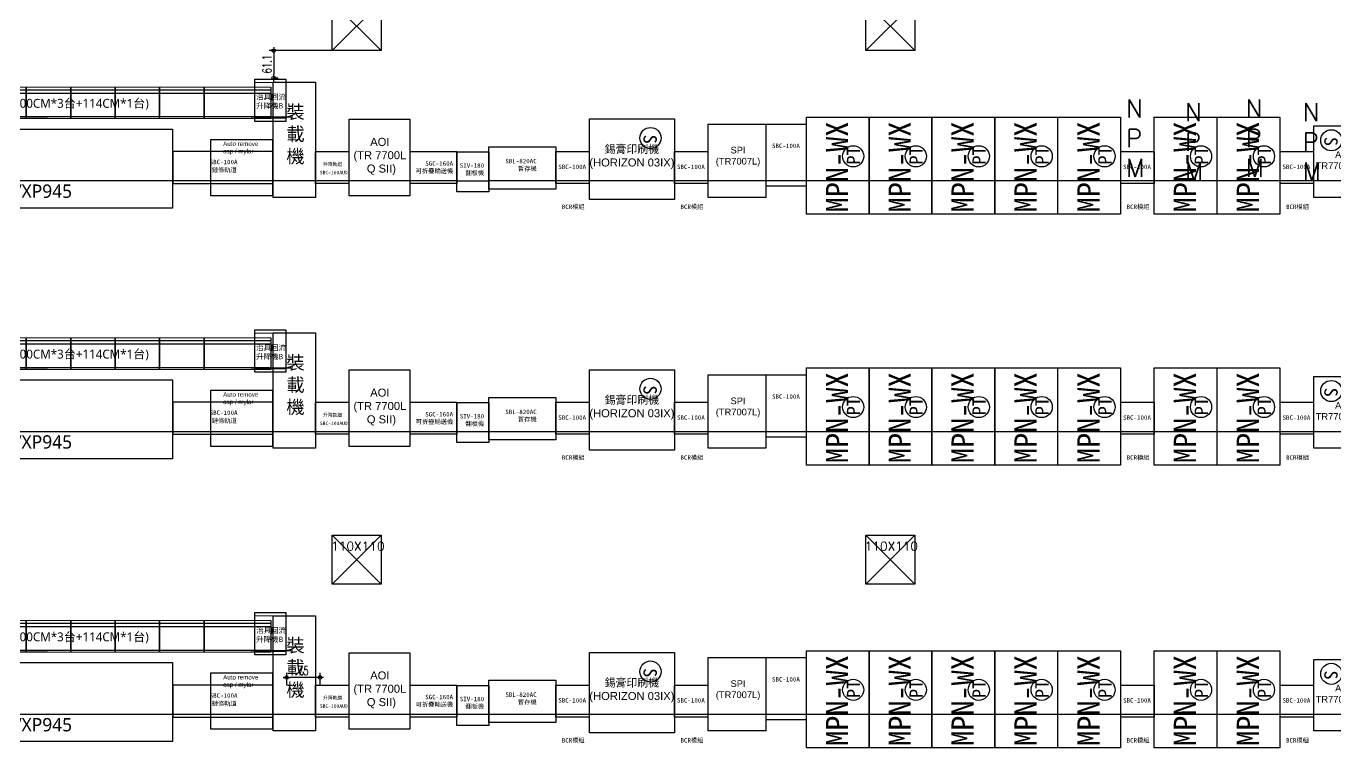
# Model space of a CAD drawing. Extents: x -80 to 56020, y 18240 to 42185.
# Drawn here: x 4856 to 7800, y 21577 to 23200 of the extents above; entities that cross this region are included whole.
import ezdxf
from ezdxf.enums import TextEntityAlignment as Align

# ---------------------------------------------------------------- set-up
doc = ezdxf.new("R2010")
doc.units = 0
doc.header["$LTSCALE"] = 200
doc.linetypes.add('CENTER2', pattern=[1.125, 0.75, -0.125, 0.125, -0.125])
doc.linetypes.add('HIDDEN', pattern=[0.3, 0.2, -0.1])
for name, color, linetype in [('003线体&大型设备', 7, 'Continuous'), ('006网点层', 21, 'Continuous'), ('air and power', 7, 'Continuous'), ('SMT Line', 5, 'Continuous'), ('XFAB-L20$0$COL', 1, 'Continuous'), ('才腹', 6, 'Continuous'), ('緯穎生產設備', 7, 'Continuous')]:
    doc.layers.add(name, color=color, linetype=linetype)
doc.layers.add('005电力', color=1, linetype='CENTER2', lineweight=13)
doc.layers.get('005电力').off()
doc.styles.add('C1', font='SIMPLEX.shx', dxfattribs={"bigfont": 'CHINESET.shx'})
doc.styles.add('CCAD', font='TXT', dxfattribs={"bigfont": 'CCAD'})
doc.styles.add('DIM', font='simplex.shx', dxfattribs={"bigfont": 'chineset.shx'})
doc.styles.add('SIMPLEX', font='SIMPLEX.shx', dxfattribs={"width": 0.7})
doc.styles.add('SIMSUN', font='SimSun.ttf')
doc.styles.get("Standard").update_dxf_attribs({"font": 'txt.shx', "bigfont": 'chineset.shx'})
doc.styles.add('XFAB-L20$0$CHINA', font='simplex.shx', dxfattribs={"width": 0.75, "bigfont": 'chineset.shx'})
doc.dimstyles.new('CIRM', dxfattribs={"dimtxt": 20, "dimasz": 8, "dimexe": 10, "dimexo": 0, "dimgap": 5, "dimtad": 1, "dimdsep": 46, "dimtxsty": 'SIMPLEX', "dimblk": 'CIR', "dimcen": 10, "dimdle": 10, "dimclrt": 2, "dimazin": 0, "dimtfac": 1, "dimtix": 1, "dimtmove": 2, "dimatfit": 3, "dimldrblk": 'CIR', "dimfxl": 1, "dimtolj": 1, "dimarcsym": 0})

# ---------------------------------------------------------------- blocks, each defined once
blk = doc.blocks.new('XFAB-L20$0$C-110x110')
at = {"layer": 'Defpoints'}
for p, q in [((55, -55), (-55, 55)), ((-55, -55), (55, 55))]:
    blk.add_line(p, q, dxfattribs=at)
at = {"layer": 'XFAB-L20$0$COL'}
blk.add_lwpolyline([(-55, 55), (55, 55), (55, -55), (-55, -55)], close=True, dxfattribs=at)
at = {"layer": 'Defpoints', "style": 'XFAB-L20$0$CHINA'}
blk.add_text('110X110', height=20, dxfattribs=at).set_placement((-57.4, 30.5), align=Align.MIDDLE_LEFT)
blk = doc.blocks.new('三截750軌道')
at = {"color": 6}
blk.add_line((15348.2, 12711.5), (15123.2, 12711.5), dxfattribs=at)
blk.add_lwpolyline([(15123.2, 12705.7), (15348.2, 12705.7), (15348.2, 12777.7), (15123.2, 12777.7)], close=True)
at = {"layer": '003线体&大型设备', "color": 251, "linetype": 'ByBlock', "char_height": 10, "attachment_point": 3, "style": 'SIMSUN'}
for s, insert, width in [('{\\fSimSun|b0|i0|c134|p2;\\C3;SBC-100A}', (15268.8, 12759.3, 53811.9), 72.349), ('{\\fSimSun|b0|i0|c134|p2;鏈條軌道}', (15267, 12741.3, 52513.9), 72.364)]:
    blk.add_mtext(s, dxfattribs=dict(at, insert=insert, width=width))
blk = doc.blocks.new('回焊爐 VXP945')
at = {"color": 6}
blk.add_line((14206.8, 12128.4), (13427.8, 12128.4), dxfattribs=at)
blk.add_lwpolyline([(13427.8, 12245), (14206.8, 12245), (14206.8, 12067.4), (13427.8, 12067.4)], close=True)
at = {"insert": (13710.8, 12120.5, 41689.4), "char_height": 12, "width": 274.852, "attachment_point": 1, "style": 'C1'}
blk.add_mtext('{\\fMicrosoft JhengHei|b0|i0|c136|p34;\\H2.5x;\\C251;回焊爐 VXP945}', dxfattribs=at)
blk = doc.blocks.new('SBC-100AUD')
at = {"color": 6}
blk.add_line((14263.1, 12469.5, -10064.2), (14188.1, 12469.5, -10064.2), dxfattribs=at)
at = {"elevation": -10064.2}
blk.add_lwpolyline([(14188.1, 12535.7), (14263.1, 12535.7), (14263.1, 12463.7), (14188.1, 12463.7)], close=True, dxfattribs=at)
at = {"color": 251}
blk.add_text('升降軌道', height=8, dxfattribs=at).set_placement((14204.9, 12502.5, 53914.7))
at = {"layer": '003线体&大型设备', "color": 3, "style": 'SIMSUN'}
blk.add_text('SBC-100AUD', height=8, rotation=360, dxfattribs=at).set_placement((14197.6, 12484.4, 53916.1))
blk = doc.blocks.new('TR7700LQ SⅡ')
at = {"color": 6}
blk.add_line((14629.3, 12415.4), (14492.8, 12415.4), dxfattribs=at)
blk.add_lwpolyline([(14492.8, 12554.4), (14629.3, 12554.4), (14629.3, 12382.4), (14492.8, 12382.4)], close=True)
at = {"color": 3, "insert": (14462.4, 12512.4), "char_height": 18, "attachment_point": 1, "style": 'DIM'}
blk.add_mtext_dynamic_manual_height_columns('\\pxqc;{\\fArial|b0|i0|c0|p34;\\C251;AOI\\P(TR 7700L\\P Q SII)}', width=198.788, gutter_width=150, heights=[0], dxfattribs=at)
blk = doc.blocks.new('SGC-160A')
at = {"color": 6}
blk.add_line((14696.9, 12502.8), (14591.9, 12502.8), dxfattribs=at)
blk.add_lwpolyline([(14591.9, 12569), (14696.9, 12569), (14696.9, 12497), (14591.9, 12497)], close=True)
at = {"layer": '003线体&大型设备', "color": 251, "linetype": 'ByBlock', "insert": (14688.7, 12519.3, 51757.8), "char_height": 10, "width": 85.136, "attachment_point": 9, "style": 'SIMSUN'}
blk.add_mtext('{\\W1.86014; }{\\fSimSun|b0|i0|c134|p2;\\C3;SGC-160A\\C251;\\P\\C3;可折疊輸送機}', dxfattribs=at)
blk = doc.blocks.new('SIV-180')
at = {"color": 6}
blk.add_line((14644.8, 12447.4), (14573.3, 12447.4), dxfattribs=at)
blk.add_lwpolyline([(14573.3, 12512.9), (14644.8, 12512.9), (14644.8, 12422.9), (14573.3, 12422.9)], close=True)
at = {"layer": '003线体&大型设备', "color": 251, "linetype": 'ByBlock', "insert": (14634.4, 12459.5, 52194.3), "char_height": 10, "width": 72.349, "attachment_point": 9, "style": 'SIMSUN'}
blk.add_mtext('{\\fSimSun|b0|i0|c134|p2;\\C3;SIV-180\\P翻板機}', dxfattribs=at)
blk = doc.blocks.new('SBL-820AC')
at = {"color": 6}
blk.add_line((14978, 13219.2), (14828, 13219.2), dxfattribs=at)
blk.add_lwpolyline([(14828, 13296.2), (14978, 13296.2), (14978, 13201.2), (14828, 13201.2)], close=True)
at = {"layer": '003线体&大型设备', "color": 251, "linetype": 'ByBlock', "insert": (14935.2, 13241.1, 52484.7), "char_height": 10, "width": 72.349, "attachment_point": 9, "style": 'SIMSUN'}
blk.add_mtext('{\\fSimSun|b0|i0|c134|p2;\\C3;SBL-820AC\\P暫存機}', dxfattribs=at)
blk = doc.blocks.new('SBC-100A')
at = {"color": 6}
blk.add_line((11219, 12469.5, -10064.2), (11144, 12469.5, -10064.2), dxfattribs=at)
at = {"elevation": -10064.2}
blk.add_lwpolyline([(11144, 12535.7), (11219, 12535.7), (11219, 12463.7), (11144, 12463.7)], close=True, dxfattribs=at)
at = {"layer": '003线体&大型设备', "color": 251, "linetype": 'ByBlock', "char_height": 10, "width": 72.349, "attachment_point": 9, "style": 'SIMSUN'}
for s, insert in [('{\\fSimSun|b0|i0|c134|p2;\\C3;SBC-100A}', (11211.9, 12496.2, -20656.3)), ('{{\\C3;BCR模組}}', (11208.7, 12405.4, -20656.3))]:
    blk.add_mtext(s, dxfattribs=dict(at, insert=insert))
blk = doc.blocks.new('SFCS')
at = {"layer": 'air and power', "color": 0}
blk.add_circle((64056.5, -177356.3, 0), 23.8, dxfattribs=at)
at = {"layer": 'air and power', "color": 0, "insert": (64048.9, -177342, 0), "char_height": 30, "width": 153.239, "attachment_point": 1, "style": 'SIMSUN'}
blk.add_mtext('S', dxfattribs=at)
blk = doc.blocks.new('錫膏印刷機')
at = {"color": 6}
blk.add_line((12288.5, 12679.8), (12097.5, 12679.8), dxfattribs=at)
blk.add_lwpolyline([(12097.5, 12819.3), (12288.5, 12819.3), (12288.5, 12638.3), (12097.5, 12638.3)], close=True)
at = {"layer": '006网点层', "color": 251, "linetype": 'ByBlock', "lineweight": 9, "rotation": 270}
blk.add_blockref('SFCS', (189591, 76832.9, -39979.1), dxfattribs=at)
at = {"color": 2, "true_color": 0xf1eb1f, "insert": (12091.5, 12760.5, -39979.1), "char_height": 18, "attachment_point": 1, "style": 'DIM'}
blk.add_mtext_dynamic_manual_height_columns('\\pxqc;{\\fMicrosoft JhengHei|b0|i0|c136|p34;\\C251;錫膏印刷機\\fArial|b0|i0|c0|p34;\\P(HORIZON 03IX)}', width=202.768, gutter_width=150, heights=[79.8], dxfattribs=at)
blk = doc.blocks.new('SPI')
at = {"color": 6}
blk.add_line((11991.9, 12608.9), (11861.9, 12608.9), dxfattribs=at)
blk.add_lwpolyline([(11861.9, 12736.9), (11991.9, 12736.9), (11991.9, 12571.9), (11861.9, 12571.9)], close=True)
at = {"color": 2, "true_color": 0xf1eb1f, "insert": (11871, 12685.9), "char_height": 15, "attachment_point": 1, "style": 'DIM'}
blk.add_mtext_dynamic_manual_height_columns('\\pxqc;{\\fArial|b0|i0|c0|p34;\\C251;SPI\\P(TR7007L)}', width=116.167, gutter_width=150, heights=[0], dxfattribs=at)
blk = doc.blocks.new('側插機')
at = {"color": 6}
blk.add_line((15712, 12560), (15622, 12560), dxfattribs=at)
blk.add_lwpolyline([(15622, 12688), (15712, 12688), (15712, 12548), (15622, 12548)], close=True)
at = {"layer": '003线体&大型设备', "color": 251, "linetype": 'ByBlock', "insert": (15697.7, 12634, 51427.7), "char_height": 10, "width": 72.349, "attachment_point": 9, "style": 'SIMSUN'}
blk.add_mtext('{\\fSimSun|b0|i0|c134|p2;\\C3;SBC-100A}', dxfattribs=at)
blk = doc.blocks.new('PT200')
at = {"layer": 'air and power', "color": 0}
blk.add_circle((103287.5, -165340.3, 0), 23.8, dxfattribs=at)
at = {"layer": 'air and power', "color": 0, "insert": (103269, -165326, 0), "char_height": 30, "width": 153.239, "attachment_point": 1, "style": 'SIMSUN'}
blk.add_mtext('PT', dxfattribs=at)
blk = doc.blocks.new('NPM-W2')
at = {"color": 6}
blk.add_line((12029.1, 12412.5), (11888.1, 12412.5), dxfattribs=at)
blk.add_lwpolyline([(11888.1, 12556), (12029.1, 12556), (12029.1, 12337.6), (11888.1, 12337.6)], close=True)
at = {"layer": '006网点层', "color": 251, "linetype": 'ByBlock', "lineweight": 9, "rotation": 90}
blk.add_blockref('PT200', (-153347, -90819.5, -10461.7), dxfattribs=at)
at = {"layer": '003线体&大型设备', "color": 251, "linetype": 'ByBlock', "insert": (11931.9, 12341.9, -10458.8), "char_height": 50, "width": 231.858, "attachment_point": 1, "rotation": 90, "style": 'SIMSUN'}
blk.add_mtext('{\\fSimSun|b0|i0|c134|p2;MPN-WX}', dxfattribs=at)
blk = doc.blocks.new('AOI')
at = {"color": 6}
blk.add_line((12923.4, 12377.7), (12793.4, 12377.7), dxfattribs=at)
blk.add_lwpolyline([(12793.4, 12501.7), (12923.4, 12501.7), (12923.4, 12340.7), (12793.4, 12340.7)], close=True)
at = {"layer": '006网点层', "color": 251, "linetype": 'ByBlock', "lineweight": 9, "rotation": 270}
blk.add_blockref('SFCS', (190189.4, 76525.7, 50218), dxfattribs=at)
at = {"color": 3, "insert": (12783, 12444.5), "char_height": 15, "attachment_point": 1, "style": 'DIM'}
blk.add_mtext_dynamic_manual_height_columns('\\pxqc;{\\fArial|b0|i0|c0|p34;\\C251;AOI\\PTR7700L SIII}', width=153.394, gutter_width=150, heights=[0], dxfattribs=at)
blk = doc.blocks.new('裝載機-NEW')
at = {"color": 6}
blk.add_line((13554.1, 11050), (13458.8, 11050), dxfattribs=at)
blk.add_lwpolyline([(13458.8, 11272.2), (13554.1, 11272.2), (13554.1, 11013.2), (13458.8, 11013.2)], close=True)
at = {"layer": '003线体&大型设备', "color": 6, "insert": (13489, 11220.6, 46584.9), "char_height": 30, "attachment_point": 1, "style": 'C1'}
blk.add_mtext_dynamic_manual_height_columns('\\pxsm1;{\\fMicrosoft JhengHei|b0|i0|c136|p34;裝載機}', width=43.926, gutter_width=1069.2, heights=[150.6], dxfattribs=at)
blk = doc.blocks.new('治具回流 100CM')
at = {"layer": 'air and power', "color": 2, "lineweight": 9}
for p, q in [((238, -109, -926.9), (138, -109, -926.9)), ((238, -180, -926.9), (138, -180, -926.9))]:
    blk.add_line(p, q, dxfattribs=at)
at = {"layer": '才腹', "color": 2}
for p, q in [((138, -180, -926.9), (138, -109, -926.9)), ((138, -115, -926.9), (238, -115, -926.9)), ((238, -109, -926.9), (238, -180, -926.9)), ((238, -123.2, -926.9), (138, -123.2, -926.9))]:
    blk.add_line(p, q, dxfattribs=at)
at = {"layer": '才腹', "color": 6}
blk.add_line((238, -176.2, -926.9), (138, -176.2, -926.9), dxfattribs=at)
blk = doc.blocks.new('150CM')
at = {"layer": 'air and power', "color": 2, "lineweight": 9}
for p, q in [((256, 49, -926.9), (106, 49, -926.9)), ((256, -22, -926.9), (106, -22, -926.9))]:
    blk.add_line(p, q, dxfattribs=at)
at = {"layer": '才腹', "color": 2}
for p, q in [((106, -22, -926.9), (106, 49, -926.9)), ((106, 43, -926.9), (256, 43, -926.9)), ((256, 34.8, -926.9), (106, 34.8, -926.9)), ((256, 49, -926.9), (256, -22, -926.9))]:
    blk.add_line(p, q, dxfattribs=at)
at = {"layer": '才腹', "color": 6}
blk.add_line((256, -18.2, -926.9), (106, -18.2, -926.9), dxfattribs=at)
blk = doc.blocks.new('治具升降機')
at = {"color": 150}
for p, q in [((0, 95), (70, 95)), ((0, 0), (0, 95)), ((70, 95), (70, 0)), ((70, 0), (0, 0))]:
    blk.add_line(p, q, dxfattribs=at)
at = {"color": 6}
blk.add_line((-8.7, 10, -495), (80.7, 10), dxfattribs=at)
at = {"layer": '003线体&大型设备', "color": 150, "linetype": 'ByBlock', "lineweight": 9}
for p, q in [((70, 87.5), (0, 87.5)), ((0, 87.5), (0, 7.5)), ((70, 7.5), (70, 87.5)), ((0, 7.5), (70, 7.5))]:
    blk.add_line(p, q, dxfattribs=at)
blk = doc.blocks.new('RCV')
at = {"color": 251}
for p in [(13008, 11918.6, 51753.6), (14092.1, 11918.6, 52116.6)]:
    blk.add_blockref('治具升降機', p, dxfattribs=at)
at = {"layer": '005电力'}
for name, p in [('治具回流 100CM', (12940, 12104.8, 52680.5)), ('治具回流 100CM', (13040, 12104.8, 52680.5)), ('治具回流 100CM', (13140, 12104.8, 52680.5)), ('治具回流 100CM', (13240, 12104.8, 52680.5)), ('治具回流 100CM', (13340, 12104.8, 52680.5)), ('治具回流 100CM', (13440, 12104.8, 52680.5)), ('治具回流 100CM', (13540, 12104.8, 52680.5)), ('治具回流 100CM', (13640, 12104.8, 52680.5)), ('治具回流 100CM', (13740, 12104.8, 52680.5)), ('150CM', (13872, 11946.8, 52680.5))]:
    blk.add_blockref(name, p, dxfattribs=at)
at = {"layer": '003线体&大型设备', "insert": (13013.4, 11989.8, 51753.6), "char_height": 12, "width": 64.65, "attachment_point": 1, "style": 'C1'}
blk.add_mtext('{\\fMicrosoft JhengHei|b0|i0|c136|p34;\\C3;治具回流升降機A}', dxfattribs=at)
at = {"layer": '003线体&大型设备', "color": 3, "insert": (14095, 11979.6, 51753.6), "char_height": 12, "width": 68.054, "attachment_point": 1, "style": 'C1'}
blk.add_mtext('{\\fMicrosoft JhengHei|b0|i0|c136|p34;治具回流升降機B}', dxfattribs=at)
at = {"layer": '003线体&大型设备', "insert": (13288.1, 11969.2, 54370.1), "char_height": 20, "attachment_point": 1, "style": 'C1'}
blk.add_mtext_dynamic_manual_height_columns('{\\fMicrosoft JhengHei|b0|i0|c136|p34;\\C3;治具回流線(天橋軌道 300CM*3台+114CM*1台)}', width=570.137, gutter_width=1308, heights=[28.3], dxfattribs=at)
blk = doc.blocks.new('A$Cfc5dd81f')
at = {"color": 4}
blk.add_line((2639.8, 219, -10064.152), (2748.262, 219, -10064.152), dxfattribs=at)
at = {"layer": '003线体&大型设备', "color": 2, "linetype": 'ByBlock', "elevation": -10064.152}
blk.add_lwpolyline([(3114.8, 42.6), (3254.8, 42.6), (3254.8, 167.6), (3114.8, 167.6)], close=True, dxfattribs=at)
at = {"color": 1}
for name, p in [('RCV', (-10877.748, -11709.592, -61817.724)), ('NPM-W2', (-7433.034, -12337.578, -10064.152)), ('NPM-W2', (-7292.034, -12337.578, -10064.152)), ('NPM-W2', (-7150.534, -12337.578, -10064.152)), ('NPM-W2', (-7009.034, -12337.578, -10064.152)), ('NPM-W2', (-6867.534, -12337.578, -10064.152)), ('NPM-W2', (-6650.534, -12337.578, -10064.152)), ('NPM-W2', (-6509.034, -12337.578, -10064.152)), ('SPI', (-7627.767, -12534.016, -10064.152)), ('AOI', (-7197.293, -12302.753, -10064.152))]:
    blk.add_blockref(name, p, dxfattribs=at)
at = {"color": 6}
for name, p in [('裝載機-NEW', (-10203.514, -10975.099, -10064.152)), ('TR7700LQ SⅡ', (-11066.209, -12340.522, -10064.152)), ('回焊爐 VXP945', (-11177.504, -12053.454, -10064.152)), ('側插機', (-11257.365, -12485.095, -10064.152)), ('SBL-820AC', (-11086.9, -13144.32, -10064.152)), ('三截750軌道', (-12093.413, -12636.605, -10064.152)), ('SBC-100AUD', (-10836.958, -12394.61)), ('SGC-160A', (-11028.335, -12427.88, -10064.152)), ('SIV-180', (-10904.228, -12372.539, -10064.152))]:
    blk.add_blockref(name, p, dxfattribs=at)
for name, p in [('錫膏印刷機', (-8130.384, -12604.914, -10064.152)), ('SBC-100A', (-7252.358, -12394.61)), ('SBC-100A', (-6985.358, -12394.61)), ('SBC-100A', (-5981.858, -12394.61)), ('SBC-100A', (-5623.358, -12394.61))]:
    blk.add_blockref(name, p)
at = {"color": 2, "true_color": 0xf1eb1f, "insert": (3143.078, 163.678, -15765.365), "char_height": 10, "attachment_point": 1, "style": 'DIM'}
blk.add_mtext_dynamic_manual_height_columns('{\\fArial|b0|i0|c0|p34;Auto remove cap / mylar }', width=81.49534, gutter_width=150, heights=[34.828], dxfattribs=at)
blk = doc.blocks.new('CIR')
at = {"color": 0}
blk.add_line((1, 0), (-1, 0), dxfattribs=at)
at = {"color": 3}
blk.add_circle((0, 0), 0.5, dxfattribs=at)
blk = doc.blocks.new('*D194')
at = {"layer": 'Defpoints', "color": 0, "transparency": 16777216}
for p in [(5442.4, 21735.2), (5442.4, 21718), (5517.4, 21718)]:
    blk.add_point(p, dxfattribs=at)
at = {"layer": '緯穎生產設備', "color": 0, "lineweight": -2, "transparency": 16777216}
for p, q in [((5442.4, 21718), (5442.4, 21745.2)), ((5509.4, 21735.2), (5450.4, 21735.2)), ((5517.4, 21718), (5517.4, 21745.2))]:
    blk.add_line(p, q, dxfattribs=at)
at = {"layer": '緯穎生產設備', "color": 0, "lineweight": -2, "transparency": 16777216, "xscale": 8, "yscale": 8, "zscale": 8, "rotation": 180}
blk.add_blockref('CIR', (5442.4, 21735.2), dxfattribs=at)
at = {"layer": '緯穎生產設備', "color": 0, "lineweight": -2, "transparency": 16777216, "xscale": 8, "yscale": 8, "zscale": 8}
blk.add_blockref('CIR', (5517.4, 21735.2), dxfattribs=at)
at = {"layer": '緯穎生產設備', "color": 2, "transparency": 16777216, "insert": (5479.9, 21750.2), "char_height": 20, "attachment_point": 5, "style": 'SIMPLEX'}
blk.add_mtext('\\A1;75', dxfattribs=at)
blk = doc.blocks.new('*D198')
at = {"layer": 'Defpoints', "color": 0, "transparency": 16777216}
for p in [(5622, 23145), (5413.1, 23083.9, 363), (5413.1, 23083.9)]:
    blk.add_point(p, dxfattribs=at)
at = {"layer": '緯穎生產設備', "color": 0, "lineweight": -2, "transparency": 16777216}
for p, q in [((5622, 23145), (5403.1, 23145)), ((5413.1, 23137), (5413.1, 23091.9)), ((5413.1, 23083.9), (5423.1, 23083.9))]:
    blk.add_line(p, q, dxfattribs=at)
at = {"layer": '緯穎生產設備', "color": 0, "lineweight": -2, "transparency": 16777216, "xscale": 8, "yscale": 8, "zscale": 8}
for p, rotation in [((5413.1, 23145), 90), ((5413.1, 23083.9), 270)]:
    blk.add_blockref('CIR', p, dxfattribs=dict(at, rotation=rotation))
at = {"layer": '緯穎生產設備', "color": 2, "transparency": 16777216, "insert": (5398.1, 23114.5), "char_height": 20, "attachment_point": 5, "rotation": 90, "style": 'SIMPLEX'}
blk.add_mtext('\\A1;61.1', dxfattribs=at)
blk = doc.blocks.new('A$C6cdad05e')
at = {"color": 4}
blk.add_line((2488.8, 219), (2597.262, 219), dxfattribs=at)
at = {"layer": '003线体&大型设备', "color": 2, "linetype": 'ByBlock'}
blk.add_lwpolyline([(2963.8, 42.6), (3103.8, 42.6), (3103.8, 167.6), (2963.8, 167.6)], close=True, dxfattribs=at)
at = {"color": 1}
for name, p in [('RCV', (-11028.748, -11709.592, -51753.572)), ('NPM-W2', (-7584.034, -12337.578)), ('NPM-W2', (-7443.034, -12337.578)), ('NPM-W2', (-7301.534, -12337.578)), ('NPM-W2', (-7160.034, -12337.578)), ('NPM-W2', (-7018.534, -12337.578)), ('NPM-W2', (-6801.534, -12337.578)), ('NPM-W2', (-6660.034, -12337.578)), ('SPI', (-7778.767, -12534.016)), ('AOI', (-7348.293, -12302.753))]:
    blk.add_blockref(name, p, dxfattribs=at)
at = {"color": 6}
for name, p in [('裝載機-NEW', (-10354.514, -10975.099)), ('TR7700LQ SⅡ', (-11217.209, -12340.522)), ('回焊爐 VXP945', (-11328.504, -12053.454)), ('側插機', (-11408.365, -12485.095)), ('SBL-820AC', (-11237.9, -13144.32)), ('三截750軌道', (-12244.413, -12636.605)), ('SBC-100AUD', (-10987.958, -12394.61, 10064.152)), ('SGC-160A', (-11179.335, -12427.88)), ('SIV-180', (-11055.228, -12372.539))]:
    blk.add_blockref(name, p, dxfattribs=at)
for name, p in [('錫膏印刷機', (-8281.384, -12604.914)), ('SBC-100A', (-7403.358, -12394.61, 10064.152)), ('SBC-100A', (-7136.358, -12394.61, 10064.152)), ('SBC-100A', (-6132.858, -12394.61, 10064.152)), ('SBC-100A', (-5774.358, -12394.61, 10064.152))]:
    blk.add_blockref(name, p)
at = {"color": 2, "true_color": 0xf1eb1f, "insert": (2992.078, 163.678, -5701.212), "char_height": 10, "attachment_point": 1, "style": 'DIM'}
blk.add_mtext_dynamic_manual_height_columns('{\\fArial|b0|i0|c0|p34;Auto remove cap / mylar }', width=81.49534, gutter_width=150, heights=[34.828], dxfattribs=at)

msp = doc.modelspace()

# ---------------------------------------------------------------- block references
at = {"layer": 'XFAB-L20$0$COL'}
for p in [(5600, 23200), (6800, 23200), (5600, 22000), (5600, 22000), (6800, 22000), (6800, 22000)]:
    msp.add_blockref('XFAB-L20$0$C-110x110', p, dxfattribs=at)
at = {"layer": '緯穎生產設備', "color": 3}
for name, p in [('A$C6cdad05e', (2307.3, 22776.9)), ('A$Cfc5dd81f', (2156.3, 22212.9, 10064.152)), ('A$C6cdad05e', (2307.3, 21576.9))]:
    msp.add_blockref(name, p, dxfattribs=at)

# ---------------------------------------------------------------- texts
at = {"layer": 'SMT Line', "color": 0, "linetype": 'HIDDEN', "lineweight": 25, "char_height": 40, "attachment_point": 1, "style": 'CCAD'}
for insert in [(7330.554, 23034.85, 10.922), (7462.943, 23026.583, 10.922), (7599.469, 23034.85, 10.922), (7727.722, 23026.583, 10.922)]:
    msp.add_mtext('{\\C7;N\\PP\\PM}', dxfattribs=dict(at, insert=insert))

# ---------------------------------------------------------------- dimensions: what is measured, and where the dimension line sits
at = {"layer": '緯穎生產設備', "color": 3}
dim = msp.add_linear_dim(base=(5413.124, 23083.9), p1=(5622, 23145), p2=(5413.124, 23083.9, 363.018), angle=90, dimstyle='CIRM', dxfattribs=at)
dim.commit()
dim.dimension.update_dxf_attribs({"geometry": '*D198', "text_midpoint": (5398.124, 23114.45)})
dim = msp.add_linear_dim(base=(5442.4, 21735.156), p1=(5517.4, 21718), p2=(5442.4, 21718), dimstyle='CIRM', dxfattribs=at)
dim.commit()
dim.dimension.update_dxf_attribs({"geometry": '*D194', "text_midpoint": (5479.9, 21750.156)})

doc.saveas('drawing.dxf')
